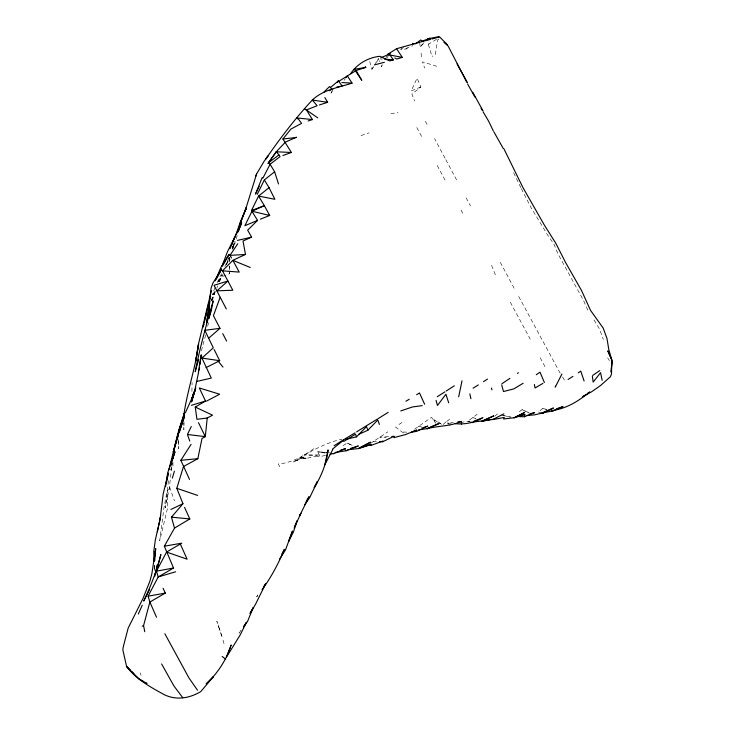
<?xml version="1.0" encoding="UTF-8"?>
<svg xmlns="http://www.w3.org/2000/svg" width="735" height="735" viewBox="0 0 735 735"><rect width="100%" height="100%" fill="white"/><g stroke="black" fill="none" stroke-linecap="round" stroke-linejoin="round"><path stroke-width="0.55" stroke-dasharray="3.67 2.76" d="M168.444 480.708L167.626 488.472L163.96 507.784L159.706 540.767L167.755 507.224L167.635 490.355L165.228 507.83L169.28 488.297L172.073 463.454M191.927 391.397L192.083 382.577M184.016 422.147L183.851 429.727L183.796 422.91M154.35 567.539L154.433 565.279M154.414 565.445L154.203 571.159L154.561 564.664M229.09 261.669L229.531 257.434M172.312 461.194L170.897 470.097L172.036 463.748M212.599 300.633L213.848 292.723L212.351 295.736M411.995 46.489L412.537 43.328M232.15 249.468L232.738 246.234M495.362 274.734L491.375 264.866M168.958 489.832L169.28 488.297M205.662 334.93L201.059 352.129M232.857 248.549L234.097 243.248L232.627 247.631M207.674 326.322L208.979 321.002M237.249 235.641L233.124 248.246M232.664 248.164L234.63 241.824M232.673 248.017L234.64 241.787M211.91 300.532L214.868 291.97M226.444 264.811L229.09 257.452M215.052 287.504L212.213 294.551L215.998 293.504M211.322 300.385L215.18 290.885M216.917 287.798L217.753 285.796M219.425 281.799L222.347 274.798M217.101 282.644L222.512 271.601M211.368 300.643L215.337 291.731M224.837 266.529L229.008 257.406M226.398 264.159L229.173 258.242L229.237 261.568M226.453 264.214L229.789 257.305M382.329 64.671L381.3 66.701L382.54 64.763M385.93 57.578L387.483 54.537M219.076 281.597L221.658 276.819L229.476 273.751L229.32 265.996M218.221 281.606L222.08 274.761M333.065 89.642L330.364 94.245L332.073 91.379M218.368 281.68L222.439 274.945M369.723 61.547L371.901 69.255L378.663 58.166M386.876 58.001L389.348 54.133M371.901 69.255L373.665 66.591M376.614 62.135L378.966 58.579L379.848 61.621M240.924 630.446L239.059 633.184L241.034 630.446M257.884 595.074L256.662 596.857L258.022 595.047M344.017 80.473L345.358 78.645M419.621 42.07L420.172 46.682L424.683 41.923M445.879 422.028L442.911 424.683L433.742 419.74L436.131 423.241M420.172 46.682L424.986 42.501M404.186 49.135L405.95 48.997L408.421 46.865M403.396 47.279L399.748 50.384L402.155 48.593M494.701 416.203L498.054 413.483M540.023 410.663L542.797 408.476L546.923 409.432M420.852 87.015L411.159 90.938L417.103 78.158L420.852 87.015L411.903 94.016L414.586 101.035M519.342 411.747L522.052 409.689L530.146 413.18M469.435 420.08L477.226 414.237M414.549 429.212L431.5 417.388L435.965 423.342M446.641 421.458L451.51 417.976M369.981 443.775L387.814 431.831M398.976 424.49L402.587 422.092M343.135 445.63L347.076 443.049L353.167 445.768M313.836 448.717C303.142 456.214 291.777 462.94 278.363 463.941L280.623 468.902M405.95 48.997L409.505 46.755M439.025 38.946L437.665 39.791L435.377 54.399L432.116 56.393M436.498 39.341L428.33 44.275L427.696 38.753M361.06 135.571L369.043 132.86M306.229 458.484L300.569 457.427L306.229 458.484L319.394 455.02L304.345 454.8L320.203 456.61L325.66 455.314M305.889 458.015L296.922 460.211L305.025 456.508L292.787 462.306C308.195 452.788 324.006 443.113 341.904 439.172M229.026 259.473L230.386 259.161M233.133 244.075L235.182 243.662M390.91 113.815L398.058 112.391M460.56 422.57L468.057 421.183L469.83 421.752M450.04 425.39L447.679 423.084L453.33 422.395M388.512 436.645L379.784 437.16L386.325 437.38M376.467 441.349L373.224 441.524L376.403 441.597M403.368 432.042L406.712 432.134M329.556 452.613L317.621 451.814L320.203 456.61M447.679 423.084L451.915 423.415M326.588 452.769L317.621 451.814L325.09 453.036M503.245 415.541L511.046 417.076M500.958 415.11L510.494 417.131M380.032 58.809L382.145 59.278M421.651 427.044L418.491 426.309L421.715 427.2M538.47 412.041L541.116 412.712M542.797 408.476L546.978 409.542M436.783 66.297L422.487 61.878L424.665 68.061M475.885 418.546L472.724 417.572L475.83 418.757M468.057 421.183L471.016 422.267M347.076 443.049L352.938 445.713M522.052 409.689L530.229 413.529M433.742 419.74L441.616 424.26M395.329 426.888L404.654 433.926M607.652 357.844L609.434 360.646M560.18 373.233L517.808 294.818M562.523 376.945L564.866 380.666M427.081 124.491L424.72 120.044M594.036 319.955L599.585 329.179L603.306 339.377M514.16 288.258L499.387 260.622M437.196 165.494L446.32 182.409M445.833 159.688L457.482 181.554M445.042 158.2L434.615 138.621M416.773 127.532L421.697 136.655M510.347 302.223L530.275 339.202M540.179 357.734L545.159 367.013M466.155 197.844L470.483 205.965M521.317 188.573L531.074 207.637L547.731 235.182L553.896 244.038L558.03 253.988L583.811 301.056L588.147 310.914M461.038 210.017L463.776 215.41M520.839 187.618L512.433 170.281M140.109 672.81L141.037 675.29M169.564 486.901L174.434 500.801M428.376 44.449L431.289 54.078M223.017 640.102L224.588 645.716M421.091 53.214L421.587 58.249M229.228 266.061L229.476 273.751M178.366 439.622L178.66 448.69L178.651 440.09M172.936 462.563L172.973 468.232M219.269 628.379L216.834 621.259L222.301 637.704L219.269 628.379"/><path stroke-width="1.1" d="M391.792 436.452L393.969 436.324L393.96 437.647L405.5 434.569L416.727 430.048L411.168 432.253L416.745 431.344L427.687 426.079L422.542 427.862M154.589 560.768L154.92 551.728L154.589 560.879M208.657 317.851L209.098 304.942L211.101 288.028L212.966 283.003L221.602 269.304L216.742 278.014M208.666 317.796L209.19 305.65L206.654 322.885L209.925 301.111M155.021 555.991L155.71 548.586L151.86 573.778L150.004 580.834L143.178 598.106L128.175 628.103L123.333 646.579L122.809 649.722L126.585 666.443C136.14 679.379 150.574 687.151 164.392 694.75C176.538 700.565 189.419 698.278 200.701 691.672L213.472 676.623L206.305 683.725M611.134 372.039L611.805 361.565L611.483 374.124L610.353 376.779L600.532 385.553L591.657 391.727L582.285 396.992L585.97 394.493M602.167 380.335L600.559 372.7L593.154 382.108L592.382 376.393M611.18 371.965L612.071 360.536L607.836 350.889L611.933 360.325L608.828 349.695L606.963 338.412L603.214 328.132L590.536 310.363L581.587 290.628L565.546 262.432L555.752 243.184L544.222 224.873L522.842 187.388L503.87 148.7M207.224 418.031L196.925 419.308L195.271 407.071L212.544 415.174L207.224 418.031L205.304 436.636L202.006 438.455L197.844 458.695L183.474 466.541L176.813 488.306L182.951 503.714L171.466 517.174L174.517 528.097L164.346 546.206L173.533 568.026L158.2 576.947L148.102 596.186L149.867 602.038L156.5 617.225M153.982 560.961L153.799 551.195L155.333 539.995L160.083 519.167L163.225 493.672L168.379 473.046L166.294 483.612M199.249 370.1L199.534 367.831M199.957 364.441L201.105 355.391L198.358 372.287M165.577 486.625L167.598 473.055L175.003 451.777L170.74 463.583M210.182 313.716L210.816 309.573L208.823 318.374M210.274 298.86L210.633 296.6M555.421 386.16L555.256 387.134L561.889 374.069M173.405 456.178L174.213 451.722L172.734 459.09L174.287 451.924L171.319 461.966M516.108 416.46L524.413 416.754L524.845 414.466L520.518 415.229M211.441 309.72L213.168 300.9C206.471 324.273 199.856 347.692 195.216 371.644L198.726 359.305M160.083 519.167L160.597 516.595L157.354 531.782M195.813 387.85L191.532 400.217L194.913 390.799L191.55 401.953L194.72 390.662L198.707 371.699M458.677 396.79L462.003 380.84M155.149 574.834L157.51 564.452L154.58 576.589M168.857 469.84L178.045 433.319L173.304 451.979L178.219 435.873M211.358 290.812L198.422 344.219L195.685 361.151L198.606 343.879C195.565 368.354 186.855 391.727 183.732 416.093M208.85 302.746L205.074 318.889L206.186 314.635M204.256 322.444L205.331 318.062M203.981 323.538L203.08 327.038L203.852 324.089M238.7 230.193L240.722 222.558L237.46 232.839M144.74 631.705L143.582 625.604L149.867 602.038L165.311 593.099L163.051 588.257M379.572 441.671L382.751 441.744L382.953 440.991L371.074 445.419L368.06 445.263L358.799 448.378L370.412 442.24L358.799 448.378L371.147 444.601L368.06 445.263M173.304 451.979L177.548 436.866L184.476 416.433L179.285 432.364M246.096 208.17L245.279 210.476L256.57 174.02L264.085 161.305L267.981 156.041L265.831 158.935C280.072 138.4 295.277 118.353 312.32 100.024C323.115 89.743 338.376 87.584 352.065 83.138L347.37 75.898L339.202 81.107M172.357 478.072L174.416 471.144M208.905 318.393L211.221 310.822M178.633 432.575L184.522 413.29L178.173 432.878L178.219 435.083M192.092 397.984L193.994 391.985L191.697 398.866L192.092 397.984L185.349 412.804M178.339 431.693L184.209 413.483M235.035 237.405L240.152 222.475L246.501 207.252L240.226 223.357L245.931 208.676M238.186 231.534L241.236 222.99L237.46 232.517M296.416 137.188L285.327 142.167L276.259 151.796L278.933 154.901L268.495 162.793L270.076 164.245L274.614 171.769L264.343 179.937L269.056 187.664L258.564 196.061L251.462 210.559L257.562 220.399L247.649 230.156L251.581 237.139L243.009 241.006L245.481 254.448L232.857 260.319L222.484 270.82L232.811 290.261L216.899 290.83L227.923 281.018L214.069 285.299L220.178 297.252L213.416 315.692L219.995 328.352L208.63 338.238L213.297 347.802L201.95 358.092L211.294 378.093L196.75 381.428M288.625 541.318L292.475 531.038L285.492 549.945L279.667 559.032M255.56 176.694L256.57 174.02M221.869 266.474L227.409 251.857L234.667 237.423L231.424 245.518M206.195 683.954C217.588 673.389 226.444 659.846 231.148 644.99L226.564 656.971L240.115 635.077L246.51 622.233L243.404 626.799M230.156 248.531L234.529 237.359L241.668 223.017L238.085 231.47M294.9 525.994L297.041 520.793L293.495 531.837L288.717 541.383M262.23 177.466L255.486 194.095L259.262 186.194M215.493 280.301L220.711 267.797L229.072 254.328L222.677 265.721M138.327 614.047L142.232 605.263M189.749 441.064L187.453 434.486L191.265 426.484M216.797 278.041L221.29 268.771L215.052 280.816M294.147 528.171L300.891 513.25L299.522 515.869M257.268 194.325L264.343 179.937M260.365 219.177L269.671 215.484L264.352 205.662L252.004 211.202L244.847 225.719L257.562 220.399M149.637 589.415L143.711 601.074C150.804 586.163 156.812 570.599 160.873 554.576L156.454 571.168L158.2 576.947L175.647 571.775M262.928 178.063L270.076 164.245L280.044 156.61L278.933 154.901M332.762 449.572L324.833 464.759L328.067 449.893C326.597 463.381 321.36 476.078 314.304 487.571M164.346 546.206L181.766 543.174L166.56 552.049L156.454 571.168L173.533 568.026M314.203 487.452L317.465 481.407L309.729 497.567L304.759 504.633M250.038 613.367L253.116 607.67L247.612 621.314L243.662 626.79M281.836 554.071L284.399 549.339C278.482 563.515 271.252 577.241 262.092 589.599M250.185 613.449L255.605 604.106L265.813 583.461L263.378 587.035M299.614 515.841L309.022 496.713L306.155 501.417M189.52 479.422L180.856 460.303L191.082 444.335M231.543 257.957L229.981 255.367L237.745 243.763M337.383 82.274L338.339 80.868L342.179 85.977L336.704 87.125M350.613 73.748C356.971 63.908 368.207 57.532 379.784 56.319L389.55 60.904L393.4 59.884L389.348 54.133L387.483 54.537L402.302 57.385L396.551 48.712L387.483 54.537L390.267 53.269M267.898 163.556L276.259 151.796L291.427 152.467L282.929 138.998L290.895 129.084L301.561 123.379L298.879 119.64L296.674 117.931L312.421 119.557L306.807 110.498L304.4 108.596M268.394 162.793L276.259 151.796M346.029 77.726L347.37 75.898L355.483 70.909L361.785 80.28L356.071 70.551L353.581 69.439L365.782 67.409L365.212 66.573M358.597 434.449L367.867 430.223L377.79 419.997L379.416 424.407M345.882 439.355L356.484 436.856L366.526 426.576L367.867 430.223M323.832 92.187L329.51 86.583L332.027 89.238L329.161 90.772M330.722 87.3L338.339 80.868M332.376 449.204L343.438 440.274L343.741 441.459L355.519 434.174L356.484 436.856M415.505 43.87L420.769 39.947L422.515 41.472L430.802 39.304M578.252 372.829L580.769 371.101L584.104 381.033M592.649 375.456L599.788 370.587M587.807 393.243L589.645 391.994C578.564 401.135 565.757 409.174 551.149 410.608L553.106 410.874L563.01 406.574L556.542 408.77M536.274 374.731L540.041 372.186L544.369 382.503M501.922 383.725L509.915 378.369M517.468 373.398L518.432 372.755M454.331 385.792L446.209 391.029M483.547 381.64L487.498 379.085M388.19 412.353L378.176 418.592M437.27 396.698L444.868 391.884M184.568 507.389L189.814 518.928L174.517 528.097M334.149 445.704L343.291 439.943M568.054 379.481L572.96 376.393M416.616 394.723L419.483 392.94L424.637 404.296M356.622 431.868L366.214 425.914M473.064 388.19L478.366 384.929M366.866 425.51L377.358 419.088M523.155 383.275L513.848 388.888L503.484 391.534L501.683 384.874M343.851 439.594L354.931 432.915M405.913 401.246L409.202 399.28M195.271 407.071L205.524 401.034L199.314 387.951L219.646 394.236L206.535 401.108M542.917 383.367L535.043 388.006L534.4 384.497M524.845 414.466L514.05 417.811L524.625 412.537L514.39 417.728L503.567 418.968L504.283 417.462L492.643 419.602L503.852 413.842M206.076 367.61L219.71 360.701L214.142 349.492M543.652 412.758L553.418 407.998L541.998 412.932L543.652 412.758L534.198 414.926L526.6 415.459M382.751 441.744L393.969 436.324M170.878 509.465L182.951 503.714M455.094 423.663C464.731 424.692 474.608 422.717 482.941 417.655M491.329 419.409L482.031 421.137L493.626 415.955L482.031 421.137L493.837 419.216M427.09 428.689L438.97 423.553L427.09 428.689C438.529 425.62 450.399 426.447 461.231 421.421L461.442 424.159M333.442 453.853L345.395 448.607L340.149 450.362M381.042 57.688L389.348 54.133M524.413 416.754L534.676 412.583L530.532 413.649M335.041 452.484L346.249 450.748L358.312 445.961L350.88 448.313M142.14 626.174L143.582 625.604M474.001 421.109L481.949 418.04M251.462 210.559L264.352 205.662L258.564 196.061L274.89 199.295L269.056 187.664M422.671 40.949L429.8 38.33L427.696 38.753L438.703 36.75M282.892 155.498L291.427 152.467M400.759 410.938L412.5 406.951L422.248 405.628M308.13 120.981L312.421 119.557M356.374 70.45L365.782 67.409M319.403 104.958L327.626 102.321L324.852 97.571M396.551 48.712L422.515 41.472M191.468 405.297L205.524 401.034M402.302 57.385L396.79 58.984L394.723 58.001M432.217 38.937L439.006 37.053M374.685 64.836L384.377 62.3M330.033 454.276L333.313 453.495M237.488 240.4L251.581 237.139M541.998 412.932L553.106 410.874M148.102 596.186L165.311 593.099M418.491 429.892L427.99 428.523M219.995 328.352L204.854 330.3L208.63 338.238M457.85 421.835L461.231 421.421M473.239 422.009L483.244 420.833M282.929 138.998L296.582 137.463M347.848 449.737L359.25 448.488M180.856 460.303L197.844 458.695M229.981 255.367L245.481 254.448M341.904 82.54L352.065 83.138M222.484 270.82L239.215 272.097L232.857 260.319L250.258 267.485M384.524 59.076L393.4 59.884M171.466 517.174L189.814 518.928M187.453 434.486L205.304 436.636L198.496 422.68M219.71 360.701L201.95 358.092L201.243 354.637M327.626 102.321L312.32 100.024L317.143 105.73L306.376 109.956L317.75 117.866M471.016 422.267L472.495 422.616M252.004 211.202L269.671 215.484M176.813 488.306L197.614 495.418M166.56 552.049L187.103 559.188L180.378 544.157M412.537 43.328L413.961 43.953M182.73 697.671L173.91 685.93L161.617 663.953M145.907 682.907L139.319 679.213L131.896 671.799M139.319 679.213L143.206 681.336M145.153 682.392L147.092 683.458M197.485 690.193L188.932 677.9L164.861 633.754M222.181 656.447L225.737 659.277M443.94 42.327L448.175 46.121L462.343 73.583M133.752 673.628L126.585 666.443L130.371 670.265M439.558 36.879L447.468 44.844M345.56 449.985L346.249 450.748M218.304 361.354L222.99 367.096M493.828 131.767L503.282 148.525M483.207 112.023L488.656 121.22L493.277 130.848M457.115 64.009L467.543 82.779M467.635 84.047L474.929 97.084M481.067 108.321L482.142 110.167M472.715 92.197L483.106 111.013M220.178 297.252L226.316 308.957M222.76 333.662L226.628 341.123M462.866 74.511L466.679 82.136M491.357 388.043L492.009 389.862M274.614 171.769L278.51 183.961M436.039 400.428L437.481 405.472L445.897 394.217L448.69 402.835M469.84 393.877L470.914 398.71"/></g></svg>
